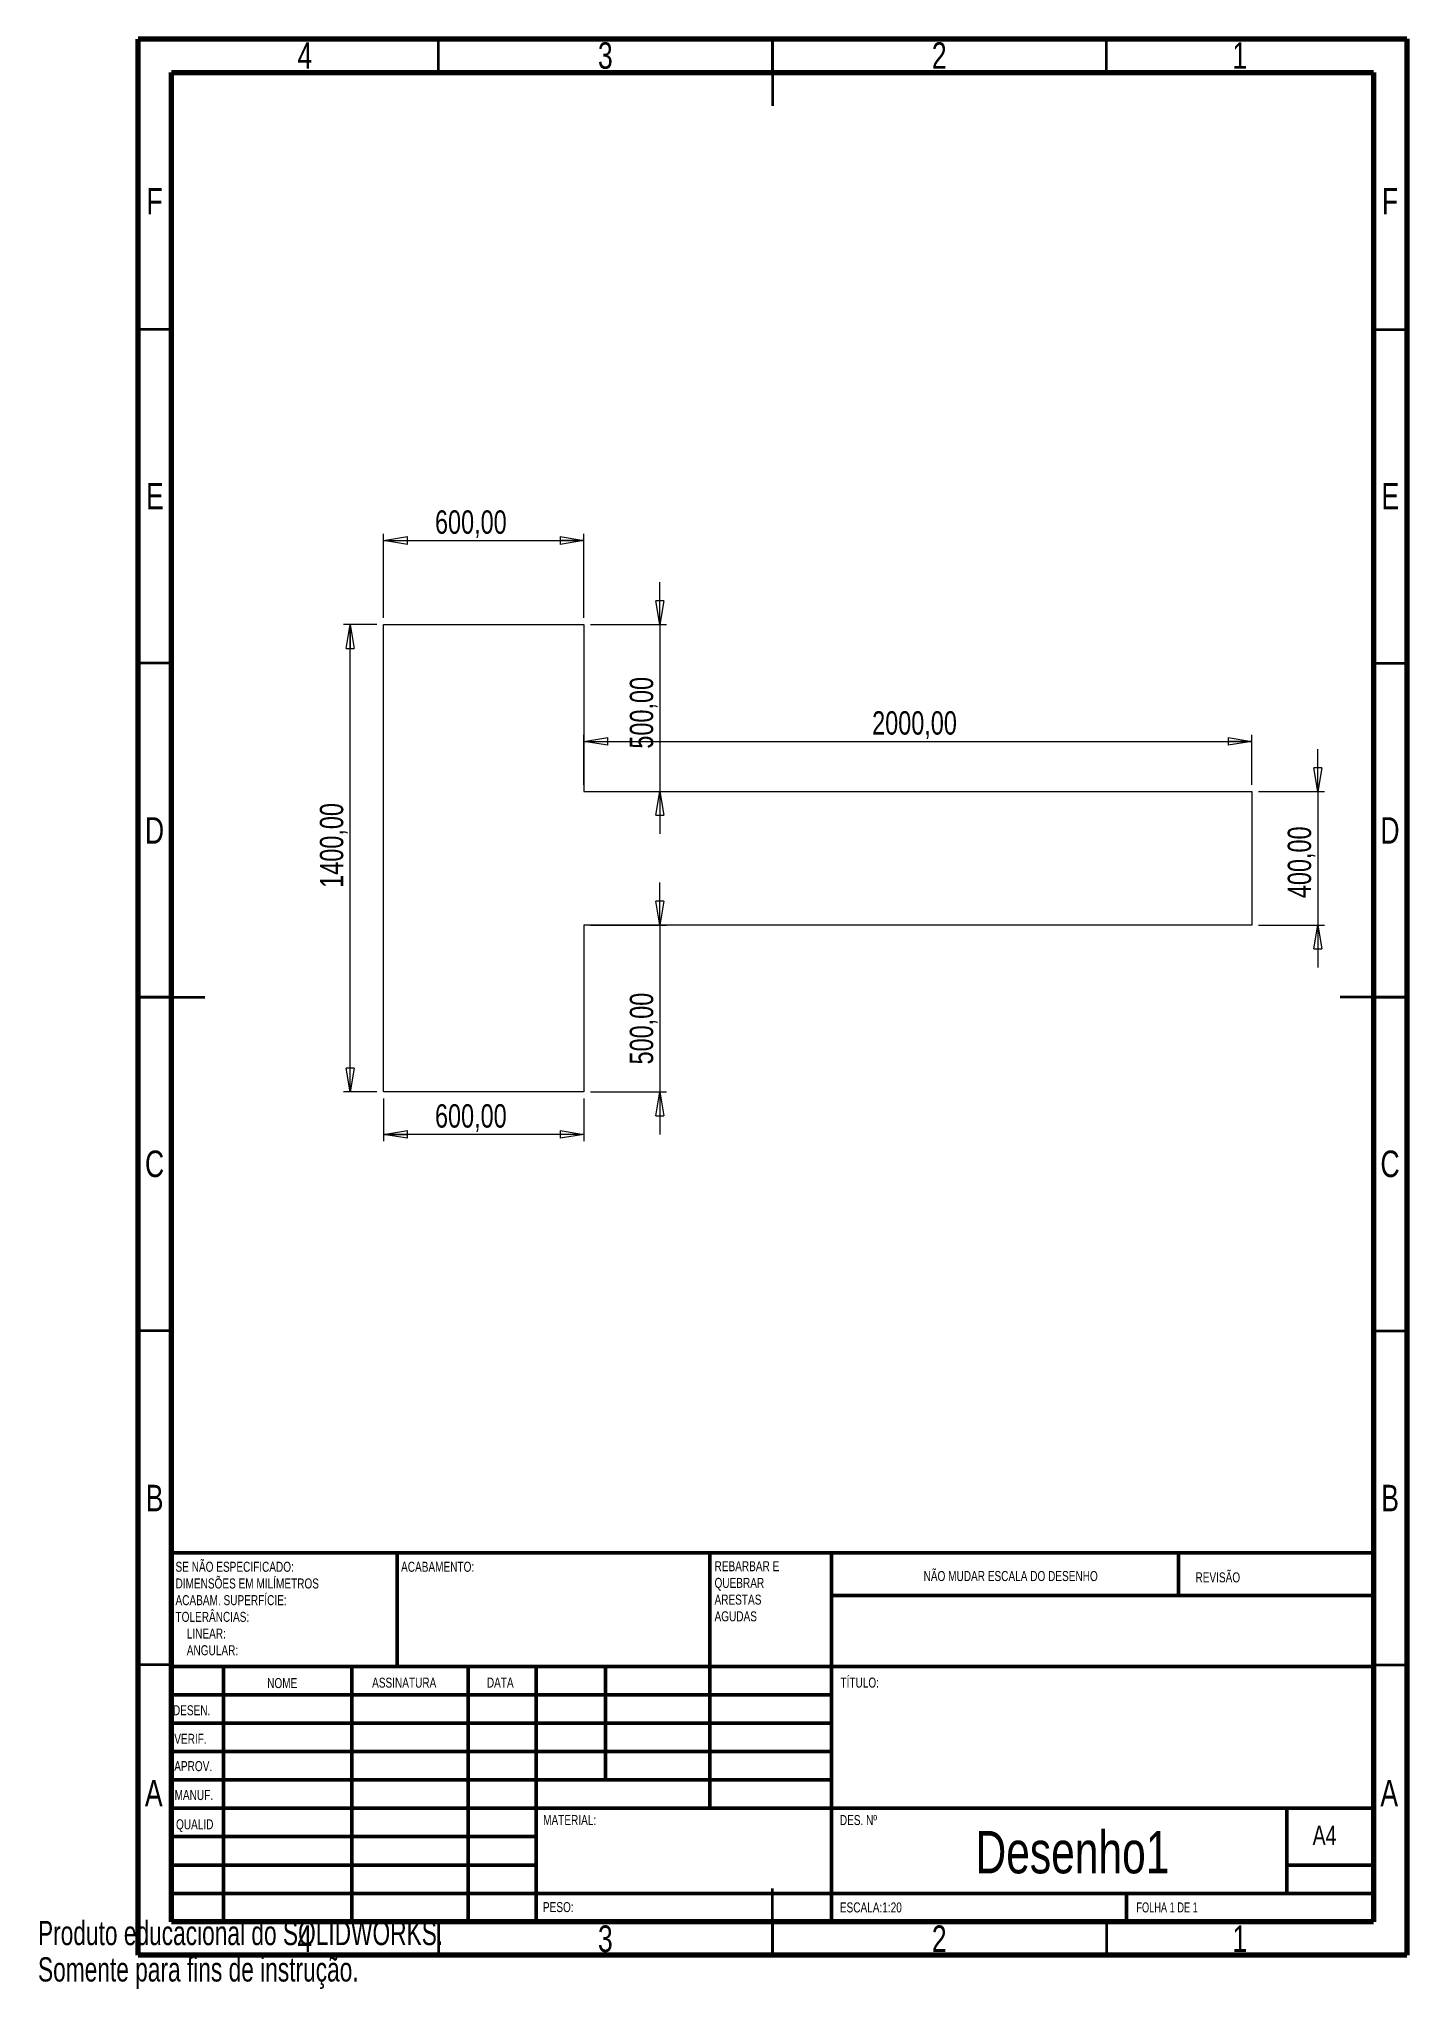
# Model space of a CAD drawing. Header units: millimetres. Extents: x 0 to 205, y 0 to 292.
import ezdxf

# ---------------------------------------------------------------- set-up
doc = ezdxf.new("R2010")
doc.units = ezdxf.units.MM
doc.styles.add('SLDTEXTSTYLE0', font='TXT', dxfattribs={"width": 0.75})
doc.styles.add('SLDTEXTSTYLE1', font='TXT', dxfattribs={"width": 0.6875})
doc.styles.add('SLDTEXTSTYLE2', font='TXT', dxfattribs={"width": 0.7})
doc.dimstyles.new('SLDDIMSTYLE0', dxfattribs={"dimtxt": 3.5, "dimasz": 3.556, "dimexe": 0, "dimexo": 0.0625, "dimgap": 0.875, "dimtad": 1, "dimlfac": 20, "dimrnd": 1e-09, "dimzin": 12, "dimdsep": 46, "dimtxsty": 'SLDTEXTSTYLE0', "dimblk1": 'CLOSED', "dimblk2": 'CLOSED', "dimsah": 1, "dimcen": 0.09, "dimadec": 0, "dimazin": 3, "dimtfac": 1, "dimtofl": 0, "dimtmove": 0, "dimatfit": 3, "dimldrblk": 'CLOSED', "dimfxl": 1, "dimfrac": 2, "dimtolj": 1, "dimtzin": 12, "dimarcsym": 0})
doc.dimstyles.new('SLDDIMSTYLE1', dxfattribs={"dimtxt": 3.5, "dimasz": 3.556, "dimexe": 0, "dimexo": 0.0625, "dimgap": 0.875, "dimtad": 1, "dimlfac": 20, "dimrnd": 1e-09, "dimzin": 12, "dimdsep": 46, "dimtxsty": 'SLDTEXTSTYLE0', "dimblk1": 'CLOSED', "dimblk2": 'CLOSED', "dimsah": 1, "dimcen": 0.09, "dimadec": 0, "dimazin": 3, "dimtfac": 1, "dimtmove": 0, "dimatfit": 0, "dimldrblk": 'CLOSED', "dimfxl": 1, "dimfrac": 2, "dimtolj": 1, "dimtzin": 12, "dimarcsym": 0})

# ---------------------------------------------------------------- blocks, each defined once
blk = doc.blocks.new('_Closed')
at = {"color": 0, "linetype": 'ByBlock', "lineweight": -2}
for p, q in [((-1, 0.166667), (0, 0)), ((-1, 0.166667), (-1, -0.166667)), ((0, 0), (-1, -0.166667)), ((0, 0), (-1, 0))]:
    blk.add_line(p, q, dxfattribs=at)
blk = doc.blocks.new('_D')
at = {"color": 7, "linetype": 'Continuous', "lineweight": 0}
for p, q in [((81.76, 180.29), (81.76, 187.8)), ((181.76, 180.29), (181.76, 187.8)), ((81.76, 186.8), (181.76, 186.8))]:
    blk.add_line(p, q, dxfattribs=at)
at = {"color": 7, "linetype": 'Continuous', "lineweight": 18, "xscale": 3.556, "yscale": 3.556, "rotation": 180}
blk.add_blockref('_Closed', (81.76, 186.8), dxfattribs=at)
at = {"color": 7, "linetype": 'Continuous', "lineweight": 18, "xscale": 3.556, "yscale": 3.556}
blk.add_blockref('_Closed', (181.76, 186.8), dxfattribs=at)
at = {"color": 7, "linetype": 'Continuous', "lineweight": 18, "insert": (124.91, 191.31), "char_height": 3.5, "attachment_point": 1, "style": 'SLDTEXTSTYLE0'}
blk.add_mtext('2000,00', dxfattribs=at)
blk = doc.blocks.new('_D_1')
at = {"color": 7, "linetype": 'Continuous', "lineweight": 0}
for p, q in [((50.76, 204.29), (45.73, 204.29)), ((46.73, 134.29), (46.73, 204.29)), ((50.76, 134.29), (45.73, 134.29))]:
    blk.add_line(p, q, dxfattribs=at)
at = {"color": 7, "linetype": 'Continuous', "lineweight": 18, "xscale": 3.556, "yscale": 3.556}
for p, rotation in [((46.73, 204.29), 90), ((46.73, 134.29), 270)]:
    blk.add_blockref('_Closed', p, dxfattribs=dict(at, rotation=rotation))
at = {"color": 7, "linetype": 'Continuous', "lineweight": 18, "insert": (42.21, 164.87), "char_height": 3.5, "attachment_point": 1, "rotation": 90, "style": 'SLDTEXTSTYLE0'}
blk.add_mtext('1400,00', dxfattribs=at)
blk = doc.blocks.new('_D_2')
at = {"color": 7, "linetype": 'Continuous', "lineweight": 0}
for p, q in [((51.76, 205.29), (51.76, 217.89)), ((51.76, 216.89), (81.76, 216.89)), ((81.76, 205.29), (81.76, 217.89))]:
    blk.add_line(p, q, dxfattribs=at)
at = {"color": 7, "linetype": 'Continuous', "lineweight": 18, "xscale": 3.556, "yscale": 3.556, "rotation": 180}
blk.add_blockref('_Closed', (51.76, 216.89), dxfattribs=at)
at = {"color": 7, "linetype": 'Continuous', "lineweight": 18, "xscale": 3.556, "yscale": 3.556}
blk.add_blockref('_Closed', (81.76, 216.89), dxfattribs=at)
at = {"color": 7, "linetype": 'Continuous', "lineweight": 18, "insert": (59.45, 221.4), "char_height": 3.5, "attachment_point": 1, "style": 'SLDTEXTSTYLE0'}
blk.add_mtext('600,00', dxfattribs=at)
blk = doc.blocks.new('_D_3')
at = {"color": 7, "linetype": 'Continuous', "lineweight": 0}
for p, q in [((51.76, 133.29), (51.76, 126.94)), ((81.76, 133.29), (81.76, 126.94)), ((81.76, 127.94), (51.76, 127.94))]:
    blk.add_line(p, q, dxfattribs=at)
at = {"color": 7, "linetype": 'Continuous', "lineweight": 18, "xscale": 3.556, "yscale": 3.556, "rotation": 180}
blk.add_blockref('_Closed', (51.76, 127.94), dxfattribs=at)
at = {"color": 7, "linetype": 'Continuous', "lineweight": 18, "xscale": 3.556, "yscale": 3.556}
blk.add_blockref('_Closed', (81.76, 127.94), dxfattribs=at)
at = {"color": 7, "linetype": 'Continuous', "lineweight": 18, "insert": (59.45, 132.45), "char_height": 3.5, "attachment_point": 1, "style": 'SLDTEXTSTYLE0'}
blk.add_mtext('600,00', dxfattribs=at)
blk = doc.blocks.new('_D_4')
at = {"color": 7, "linetype": 'Continuous', "lineweight": 0}
for p, q in [((191.65, 179.29), (191.65, 185.64)), ((182.76, 179.29), (192.65, 179.29)), ((191.65, 179.29), (191.65, 159.29)), ((182.76, 159.29), (192.65, 159.29)), ((191.65, 159.29), (191.65, 152.94))]:
    blk.add_line(p, q, dxfattribs=at)
at = {"color": 7, "linetype": 'Continuous', "lineweight": 18, "xscale": 3.556, "yscale": 3.556}
for p, rotation in [((191.65, 179.29), 270), ((191.65, 159.29), 90)]:
    blk.add_blockref('_Closed', p, dxfattribs=dict(at, rotation=rotation))
at = {"color": 7, "linetype": 'Continuous', "lineweight": 18, "insert": (187.14, 163.32), "char_height": 3.5, "attachment_point": 1, "rotation": 90, "style": 'SLDTEXTSTYLE0'}
blk.add_mtext('400,00', dxfattribs=at)
blk = doc.blocks.new('_D_5')
at = {"color": 7, "linetype": 'Continuous', "lineweight": 0}
for p, q in [((93.13, 159.29), (93.13, 165.64)), ((82.76, 159.29), (94.13, 159.29)), ((93.13, 159.29), (93.13, 134.29)), ((82.76, 134.29), (94.13, 134.29)), ((93.13, 134.29), (93.13, 127.94))]:
    blk.add_line(p, q, dxfattribs=at)
at = {"color": 7, "linetype": 'Continuous', "lineweight": 18, "xscale": 3.556, "yscale": 3.556}
for p, rotation in [((93.13, 159.29), 270), ((93.13, 134.29), 90)]:
    blk.add_blockref('_Closed', p, dxfattribs=dict(at, rotation=rotation))
at = {"color": 7, "linetype": 'Continuous', "lineweight": 18, "insert": (88.62, 138.41), "char_height": 3.5, "attachment_point": 1, "rotation": 90, "style": 'SLDTEXTSTYLE0'}
blk.add_mtext('500,00', dxfattribs=at)
blk = doc.blocks.new('_D_6')
at = {"color": 7, "linetype": 'Continuous', "lineweight": 0}
for p, q in [((93.13, 204.29), (93.13, 210.64)), ((82.76, 204.29), (94.13, 204.29)), ((93.13, 204.29), (93.13, 179.29)), ((82.76, 179.29), (94.13, 179.29)), ((93.13, 179.29), (93.13, 172.94))]:
    blk.add_line(p, q, dxfattribs=at)
at = {"color": 7, "linetype": 'Continuous', "lineweight": 18, "xscale": 3.556, "yscale": 3.556}
for p, rotation in [((93.13, 204.29), 270), ((93.13, 179.29), 90)]:
    blk.add_blockref('_Closed', p, dxfattribs=dict(at, rotation=rotation))
at = {"color": 7, "linetype": 'Continuous', "lineweight": 18, "insert": (88.62, 185.71), "char_height": 3.5, "attachment_point": 1, "rotation": 90, "style": 'SLDTEXTSTYLE0'}
blk.add_mtext('500,00', dxfattribs=at)

msp = doc.modelspace()

# ---------------------------------------------------------------- linework, layer by layer
at = {"color": 7, "linetype": 'Continuous', "lineweight": 70}
for p, q in [((15, 5), (15, 292)), ((15, 292), (205, 292)), ((205, 292), (205, 5)), ((20, 10), (20, 287)), ((20, 287), (200, 287)), ((200, 287), (200, 10)), ((200, 10), (20, 10)), ((205, 5), (15, 5))]:
    msp.add_line(p, q, dxfattribs=at)
at = {"color": 7, "linetype": 'Continuous', "lineweight": 35}
for p, q in [((60, 287), (60, 292)), ((110, 292), (110, 282)), ((110, 287), (110, 292)), ((160, 287), (160, 292)), ((20, 248.5), (15, 248.5)), ((200, 248.5), (205, 248.5)), ((20, 198.5), (15, 198.5)), ((200, 198.5), (205, 198.5)), ((15, 148.5), (25, 148.5)), ((20, 148.5), (15, 148.5)), ((205, 148.5), (195, 148.5)), ((200, 148.5), (205, 148.5)), ((20, 98.5), (15, 98.5)), ((200, 98.5), (205, 98.5)), ((20, 48.5), (15, 48.5)), ((200, 48.5), (205, 48.5)), ((110, 5), (110, 15)), ((60, 10), (60, 5)), ((110, 10), (110, 5)), ((160, 10), (160, 5))]:
    msp.add_line(p, q, dxfattribs=at)
at = {"color": 7, "linetype": 'Continuous', "lineweight": 18}
for p, q in [((51.75681, 134.29115), (51.75681, 204.29115)), ((51.75681, 204.29115), (81.75681, 204.29115)), ((81.75681, 204.29115), (81.75681, 179.29115)), ((81.75681, 179.29115), (181.75681, 179.29115)), ((181.75681, 179.29115), (181.75681, 159.29115)), ((181.75681, 159.29115), (81.75681, 159.29115)), ((81.75681, 159.29115), (81.75681, 134.29115)), ((81.75681, 134.29115), (51.75681, 134.29115))]:
    msp.add_line(p, q, dxfattribs=at)
at = {"color": 7, "linetype": 'Continuous', "lineweight": 50}
for p, q in [((20, 65.25), (200, 65.25)), ((20, 65.25), (20, 10)), ((53.8, 48.25), (53.8, 65.25)), ((100.6, 65.25), (100.6, 27)), ((118.8, 65.25), (118.8, 10)), ((170.8, 58.875), (170.8, 65.25)), ((200, 58.875), (118.8, 58.875)), ((200, 48.25), (20, 48.25)), ((27.8, 48.25), (27.8, 10)), ((46.99095, 48.25), (46.99095, 10)), ((64.39893, 48.25), (64.39893, 10)), ((74.6, 10), (74.6, 48.25)), ((85, 31.25), (85, 48.25)), ((118.8, 44), (20, 44)), ((118.8, 39.75), (20, 39.75)), ((118.8, 35.5), (20, 35.5)), ((118.8, 31.25), (20, 31.25)), ((74.6, 27), (20, 27)), ((74.6, 27), (200, 27)), ((187, 14.25), (187, 27)), ((74.6, 22.74993), (20, 22.74993)), ((74.6, 18.5), (20, 18.5)), ((200, 18.5), (187, 18.5)), ((20, 14.25), (200, 14.25)), ((163, 10), (163, 14.25))]:
    msp.add_line(p, q, dxfattribs=at)

# ---------------------------------------------------------------- texts
at = {"color": 7, "linetype": 'Continuous', "lineweight": 0}
for s, insert, char_height, attachment_point, style in [('4', (39.96004, 291.50903), 3.96875, 2, 'SLDTEXTSTYLE0'), ('3', (84.96004, 291.50903), 3.96875, 2, 'SLDTEXTSTYLE0'), ('2', (134.96004, 291.50903), 3.96875, 2, 'SLDTEXTSTYLE0'), ('1', (179.96004, 291.50903), 3.96875, 2, 'SLDTEXTSTYLE0'), ('F', (17.45774, 269.69534), 3.96875, 2, 'SLDTEXTSTYLE0'), ('F', (202.45774, 269.69534), 3.96875, 2, 'SLDTEXTSTYLE0'), ('E', (17.50781, 225.50903), 3.96875, 2, 'SLDTEXTSTYLE0'), ('E', (202.50781, 225.50903), 3.96875, 2, 'SLDTEXTSTYLE0'), ('D', (17.45269, 175.44534), 3.96875, 2, 'SLDTEXTSTYLE0'), ('D', (202.45269, 175.44534), 3.96875, 2, 'SLDTEXTSTYLE0'), ('C', (17.45866, 125.50903), 3.96875, 2, 'SLDTEXTSTYLE0'), ('C', (202.45866, 125.50903), 3.96875, 2, 'SLDTEXTSTYLE0'), ('B', (17.4706, 75.44534), 3.96875, 2, 'SLDTEXTSTYLE0'), ('B', (202.4706, 75.44534), 3.96875, 2, 'SLDTEXTSTYLE0'), ('SE NÃO ESPECIFICADO:', (20.59367, 63.92097), 1.5, 1, 'SLDTEXTSTYLE0'), ('DIMENSÕES EM MILÍMETROS', (20.59367, 61.42097), 1.5, 1, 'SLDTEXTSTYLE0'), ('ACABAMENTO:', (54.37129, 63.91927), 1.5, 1, 'SLDTEXTSTYLE0'), ('QUEBRAR', (101.30922, 61.50309), 1.5, 1, 'SLDTEXTSTYLE0'), ('REBARBAR E', (101.30922, 64.00309), 1.5, 1, 'SLDTEXTSTYLE0'), ('NÃO MUDAR ESCALA DO DESENHO', (132.61464, 62.53299), 1.5, 1, 'SLDTEXTSTYLE0'), ('REVISÃO', (173.32758, 62.33491), 1.5, 1, 'SLDTEXTSTYLE0'), ('ACABAM. SUPERFÍCIE:', (20.59367, 58.92097), 1.5, 1, 'SLDTEXTSTYLE0'), ('ARESTAS', (101.30922, 59.00309), 1.5, 1, 'SLDTEXTSTYLE0'), ('TOLERÂNCIAS:', (20.59367, 56.42097), 1.5, 1, 'SLDTEXTSTYLE0'), ('AGUDAS', (101.30922, 56.50309), 1.5, 1, 'SLDTEXTSTYLE0'), ('LINEAR:', (22.28117, 53.92097), 1.5, 1, 'SLDTEXTSTYLE0'), ('ANGULAR:', (22.28117, 51.42097), 1.5, 1, 'SLDTEXTSTYLE0'), ('TÍTULO:', (120.16316, 46.57618), 1.5, 1, 'SLDTEXTSTYLE0'), ('NOME', (34.32224, 46.50148), 1.5, 1, 'SLDTEXTSTYLE0'), ('ASSINATURA', (50.03359, 46.56176), 1.5, 1, 'SLDTEXTSTYLE0'), ('DATA', (67.2147, 46.57618), 1.5, 1, 'SLDTEXTSTYLE0'), ('DESEN.', (20.21215, 42.42971), 1.5, 1, 'SLDTEXTSTYLE0'), ('VERIF.', (20.41047, 38.15441), 1.5, 1, 'SLDTEXTSTYLE0'), ('APROV.', (20.40172, 34.0643), 1.5, 1, 'SLDTEXTSTYLE0'), ('A', (17.33969, 31.25903), 3.96875, 2, 'SLDTEXTSTYLE0'), ('MANUF.', (20.45519, 29.7337), 1.5, 1, 'SLDTEXTSTYLE0'), ('A', (202.33969, 31.25903), 3.96875, 2, 'SLDTEXTSTYLE0'), ('QUALID', (20.66904, 25.34965), 1.5, 1, 'SLDTEXTSTYLE0'), ('MATERIAL:', (75.64586, 25.98606), 1.5, 1, 'SLDTEXTSTYLE0'), ('DES. Nº', (120.07397, 25.98606), 1.5, 1, 'SLDTEXTSTYLE0'), ('Desenho1', (154.90724, 23.60691), 6.35, 2, 'SLDTEXTSTYLE0'), ('A4', (190.87116, 24.40639), 2.910417, 1, 'SLDTEXTSTYLE0'), ('PESO:', (75.61781, 12.94931), 1.4986, 1, 'SLDTEXTSTYLE0'), ('ESCALA:1:20', (120.07397, 12.90009), 1.5, 1, 'SLDTEXTSTYLE0'), ('FOLHA 1 DE 1', (164.47829, 12.90009), 1.5, 1, 'SLDTEXTSTYLE1'), ('4', (39.96004, 9.44534), 3.96875, 2, 'SLDTEXTSTYLE0'), ('3', (84.96004, 9.44534), 3.96875, 2, 'SLDTEXTSTYLE0'), ('2', (134.96004, 9.44534), 3.96875, 2, 'SLDTEXTSTYLE0'), ('1', (179.96004, 9.44534), 3.96875, 2, 'SLDTEXTSTYLE0')]:
    msp.add_mtext(s, dxfattribs=dict(at, insert=insert, char_height=char_height, attachment_point=attachment_point, style=style))
at = {"color": 7, "linetype": 'Continuous', "char_height": 3.633, "attachment_point": 1, "style": 'SLDTEXTSTYLE2'}
for s, insert in [('Produto educacional do SOLIDWORKS.', (0, 10.13268)), ('Somente para fins de instrução.', (0, 4.68318))]:
    msp.add_mtext(s, dxfattribs=dict(at, insert=insert))

# ---------------------------------------------------------------- dimensions: what is measured, and where the dimension line sits
at = {"color": 7, "linetype": 'Continuous', "lineweight": 18}
for base, p1, p2, picture, middle in [((81.75681, 216.8912), (51.75681, 204.29115), (81.75681, 204.29115), '_D_2', (66.55859, 216.8912)), ((181.75681, 186.8006), (81.75681, 179.29115), (181.75681, 179.29115), '_D', (133.31623, 186.8006)), ((51.75681, 127.93659), (81.75681, 134.29115), (51.75681, 134.29115), '_D_3', (66.55859, 127.93659))]:
    dim = msp.add_linear_dim(base=base, p1=p1, p2=p2, dimstyle='SLDDIMSTYLE0', dxfattribs=at)
    dim.commit()
    dim.dimension.update_dxf_attribs({"geometry": picture, "text_midpoint": middle, "dimtype": 160})
for base, p1, p2, dimstyle, picture, middle in [((93.12801, 179.29115), (81.75681, 204.29115), (81.75681, 179.29115), 'SLDDIMSTYLE1', '_D_6', (93.12801, 192.81927)), ((46.72553, 204.29115), (51.75681, 134.29115), (51.75681, 204.29115), 'SLDDIMSTYLE0', '_D_1', (46.72553, 173.27526)), ((191.65221, 159.29115), (181.75681, 179.29115), (181.75681, 159.29115), 'SLDDIMSTYLE1', '_D_4', (191.65221, 170.4331)), ((93.12801, 134.29115), (81.75681, 159.29115), (81.75681, 134.29115), 'SLDDIMSTYLE1', '_D_5', (93.12801, 145.5197))]:
    dim = msp.add_linear_dim(base=base, p1=p1, p2=p2, angle=90, dimstyle=dimstyle, dxfattribs=at)
    dim.commit()
    dim.dimension.update_dxf_attribs({"geometry": picture, "text_midpoint": middle, "dimtype": 160})

doc.saveas('drawing.dxf')
